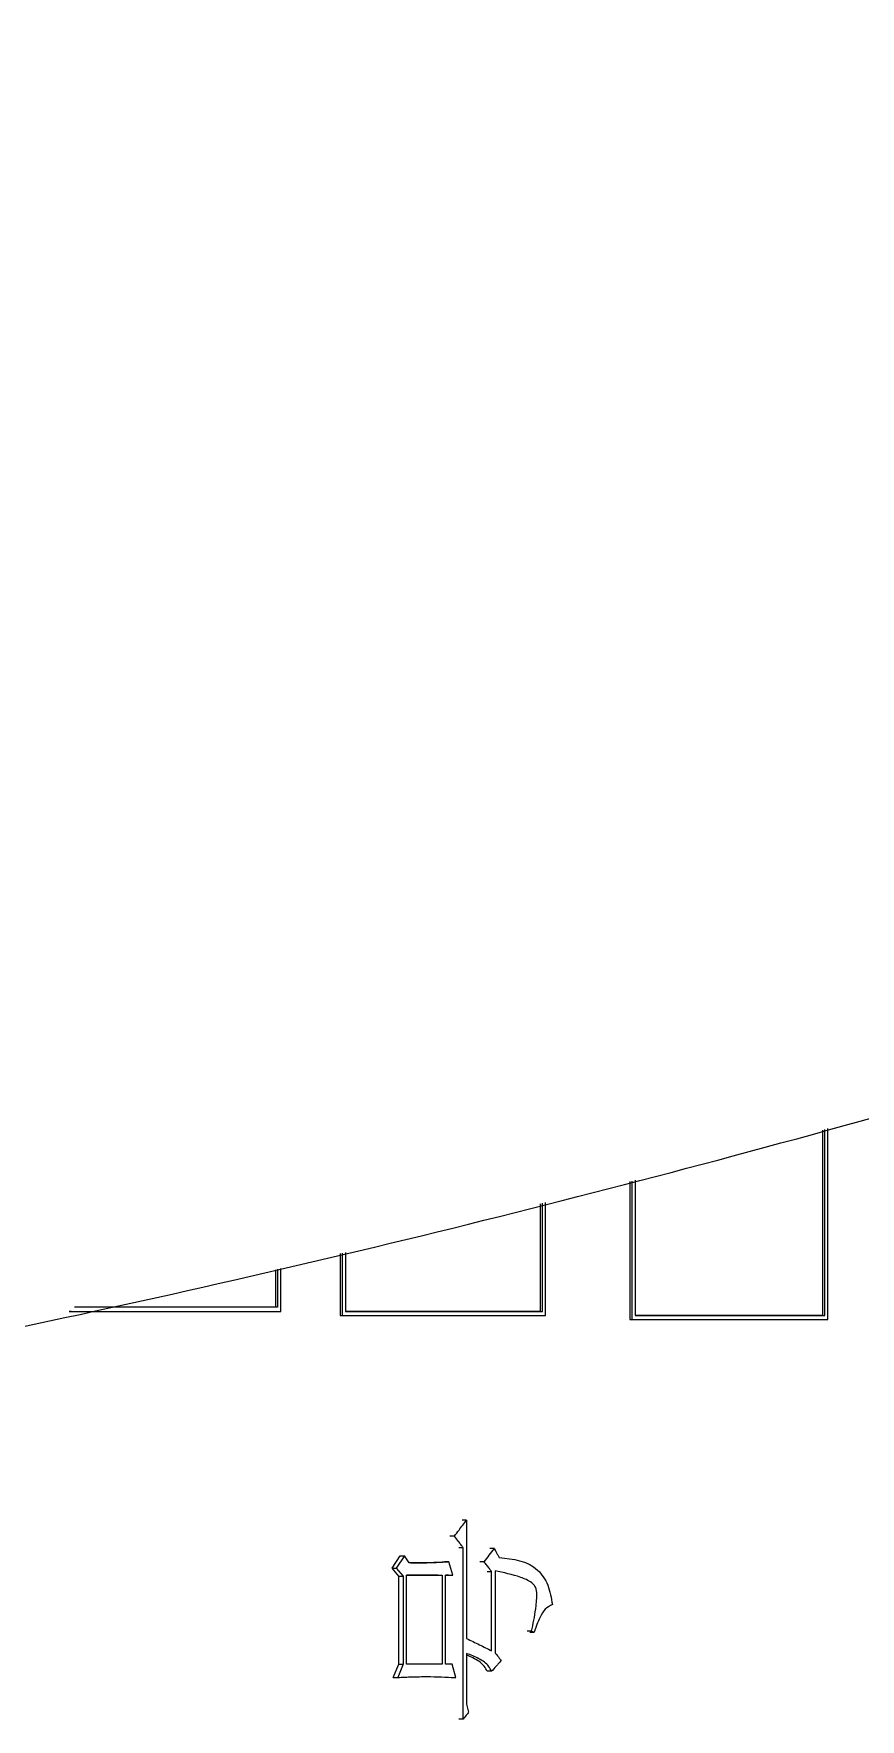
# Model space of a CAD drawing. Header units: millimetres. Extents: x 2642 to 4256, y 821 to 2003.
# Drawn here: x 3262.49 to 3272.55, y 1112.92 to 1133.43 of the extents above; entities that cross this region are included whole.
import ezdxf

# ---------------------------------------------------------------- set-up
doc = ezdxf.new("R2010")
doc.units = ezdxf.units.MM

msp = doc.modelspace()

# ---------------------------------------------------------------- linework, layer by layer
at = {"color": 7, "linetype": 'Continuous', "lineweight": 25}
for p, q in [((3272.088, 1120.091), (3272.088, 1117.836)), ((3272.117, 1117.836), (3272.117, 1120.1)), ((3272.154, 1117.786), (3272.154, 1120.11)), ((3269.743, 1119.465), (3269.743, 1117.786)), ((3269.77, 1119.472), (3269.77, 1117.786)), ((3269.808, 1119.481), (3269.808, 1117.836)), ((3268.653, 1119.194), (3268.653, 1117.886)), ((3268.681, 1117.886), (3268.681, 1119.201)), ((3268.718, 1117.836), (3268.718, 1119.21)), ((3266.218, 1118.588), (3266.218, 1117.836)), ((3266.243, 1118.595), (3266.243, 1117.836)), ((3266.282, 1118.604), (3266.282, 1117.886)), ((3265.429, 1118.392), (3265.429, 1117.936)), ((3265.455, 1118.399), (3265.455, 1117.936)), ((3265.494, 1117.886), (3265.494, 1118.408)), ((3265.455, 1117.936), (3265.429, 1117.936)), ((3262.921, 1117.886), (3265.468, 1117.886)), ((3262.945, 1117.886), (3262.921, 1117.886)), ((3265.468, 1117.886), (3265.494, 1117.886)), ((3266.218, 1117.836), (3266.657, 1117.836)), ((3266.218, 1117.836), (3266.243, 1117.836)), ((3266.859, 1117.836), (3268.691, 1117.836)), ((3268.653, 1117.886), (3268.681, 1117.886)), ((3268.691, 1117.836), (3268.718, 1117.836)), ((3269.743, 1117.786), (3272.125, 1117.786)), ((3269.743, 1117.786), (3269.77, 1117.786)), ((3272.088, 1117.836), (3272.117, 1117.836)), ((3272.125, 1117.786), (3272.154, 1117.786)), ((3267.757, 1115.345), (3267.703, 1115.345)), ((3267.757, 1115.345), (3267.757, 1113.906)), ((3267.608, 1115.15), (3267.554, 1115.15)), ((3266.849, 1114.761), (3266.949, 1114.912)), ((3267.001, 1114.912), (3266.901, 1114.761)), ((3266.949, 1114.912), (3267.001, 1114.912)), ((3267.059, 1114.826), (3267.001, 1114.912)), ((3267.541, 1114.836), (3267.488, 1114.836)), ((3267.591, 1114.674), (3267.541, 1114.836)), ((3267.715, 1115.009), (3267.662, 1115.009)), ((3267.715, 1112.922), (3267.715, 1115.009)), ((3267.971, 1114.836), (3267.918, 1114.836)), ((3268.095, 1114.999), (3268.041, 1114.999)), ((3266.849, 1114.761), (3266.901, 1114.761)), ((3266.932, 1114.663), (3266.849, 1114.761)), ((3266.901, 1114.761), (3266.985, 1114.663)), ((3266.932, 1114.663), (3266.985, 1114.663)), ((3266.932, 1113.592), (3266.932, 1114.663)), ((3266.985, 1114.663), (3266.985, 1113.592)), ((3267.026, 1113.592), (3267.026, 1114.674)), ((3267.026, 1114.674), (3267.458, 1114.674)), ((3267.405, 1114.674), (3267.026, 1114.674)), ((3267.405, 1114.674), (3267.458, 1114.674)), ((3267.458, 1114.674), (3267.458, 1113.592)), ((3267.5, 1113.592), (3267.5, 1114.674)), ((3267.5, 1114.674), (3267.591, 1114.674)), ((3267.538, 1114.674), (3267.5, 1114.674)), ((3267.538, 1114.674), (3267.591, 1114.674)), ((3268.062, 1114.717), (3268.008, 1114.717)), ((3268.062, 1113.755), (3268.062, 1114.717)), ((3268.103, 1114.728), (3268.103, 1113.733)), ((3268.547, 1113.993), (3268.493, 1113.993)), ((3268.526, 1113.982), (3268.58, 1113.982)), ((3268.547, 1113.993), (3268.58, 1113.982)), ((3267.757, 1113.722), (3267.757, 1113.106)), ((3266.865, 1113.43), (3266.932, 1113.592)), ((3266.865, 1113.43), (3266.918, 1113.43)), ((3266.985, 1113.592), (3266.918, 1113.43)), ((3266.932, 1113.592), (3266.985, 1113.592)), ((3267.458, 1113.592), (3267.026, 1113.592)), ((3267.583, 1113.592), (3267.5, 1113.592)), ((3267.571, 1113.43), (3267.624, 1113.43)), ((3267.624, 1113.43), (3267.583, 1113.592)), ((3268.062, 1113.506), (3268.008, 1113.506)), ((3267.757, 1113.106), (3267.781, 1113.008)), ((3267.715, 1112.922), (3267.662, 1112.922))]:
    msp.add_line(p, q, dxfattribs=at)
for points, knots in [([(3226.434, 1113.962), (3228.995, 1113.987), (3232.575, 1114.021), (3237.844, 1114.3), (3242.309, 1114.636), (3247.625, 1115.201), (3253.194, 1115.974), (3259.007, 1116.985), (3264.978, 1118.241), (3271.054, 1119.751), (3277.192, 1121.522), (3283.358, 1123.556), (3289.521, 1125.856), (3295.658, 1128.421), (3301.746, 1131.251), (3307.766, 1134.345), (3313.698, 1137.7), (3319.527, 1141.312), (3325.237, 1145.177), (3330.813, 1149.291), (3336.24, 1153.649), (3341.506, 1158.243), (3346.597, 1163.067), (3351.502, 1168.115), (3356.209, 1173.378), (3360.707, 1178.848), (3364.985, 1184.516), (3369.034, 1190.373), (3372.843, 1196.41), (3376.405, 1202.616), (3379.71, 1208.981), (3382.751, 1215.493), (3385.52, 1222.142), (3388.01, 1228.917), (3390.216, 1235.804), (3392.131, 1242.793), (3393.749, 1249.871), (3395.067, 1257.025), (3396.08, 1264.241), (3396.784, 1271.509), (3397.177, 1278.813), (3397.256, 1286.141), (3397.019, 1293.479), (3396.465, 1300.813), (3395.593, 1308.131), (3394.402, 1315.418), (3392.894, 1322.661), (3391.069, 1329.845), (3388.929, 1336.958), (3386.475, 1343.986), (3383.71, 1350.914), (3380.637, 1357.731), (3377.26, 1364.421), (3373.583, 1370.973), (3369.609, 1377.373), (3365.344, 1383.609), (3360.793, 1389.667), (3355.961, 1395.535), (3350.854, 1401.201), (3345.477, 1406.654), (3340.03, 1411.701), (3334.557, 1416.354), (3329.099, 1420.623), (3323.474, 1424.666), (3317.692, 1428.474), (3311.765, 1432.042), (3305.703, 1435.364), (3299.517, 1438.434), (3293.22, 1441.248), (3286.826, 1443.8), (3280.351, 1446.086), (3273.814, 1448.102), (3267.239, 1449.845), (3260.666, 1451.309), (3254.172, 1452.491), (3247.882, 1453.388), (3242.359, 1453.972), (3237.476, 1454.339), (3232.652, 1454.579), (3226.677, 1454.696), (3221.161, 1454.586), (3215.891, 1454.314), (3211.427, 1453.976), (3206.111, 1453.411), (3200.542, 1452.638), (3194.729, 1451.628), (3188.757, 1450.372), (3182.681, 1448.861), (3176.543, 1447.091), (3170.378, 1445.056), (3164.215, 1442.757), (3158.078, 1440.192), (3151.99, 1437.361), (3145.97, 1434.268), (3140.037, 1430.913), (3134.208, 1427.301), (3128.498, 1423.435), (3122.923, 1419.321), (3117.496, 1414.964), (3112.23, 1410.37), (3107.139, 1405.545), (3102.234, 1400.497), (3097.527, 1395.235), (3093.029, 1389.765), (3088.751, 1384.096), (3084.702, 1378.239), (3080.893, 1372.202), (3077.331, 1365.997), (3074.026, 1359.632), (3070.983, 1353.12), (3068.221, 1346.468), (3065.884, 1340.186), (3064.606, 1336.081), (3064.042, 1334.273)], [0, 0, 0, 0, 0.0102074, 0.014274, 0.021037, 0.0280561, 0.0355867, 0.0434511, 0.0515783, 0.0599113, 0.0684099, 0.0770439, 0.085791, 0.0946336, 0.1035582, 0.112554, 0.1216124, 0.1307262, 0.1398897, 0.1490979, 0.1583469, 0.1676331, 0.1769537, 0.1863062, 0.1956884, 0.2050985, 0.2145348, 0.2239961, 0.233481, 0.2429885, 0.2525178, 0.262068, 0.2716385, 0.2812287, 0.2908382, 0.3004664, 0.3101132, 0.3197782, 0.3294613, 0.3391624, 0.3488814, 0.3586183, 0.3683733, 0.3781464, 0.387938, 0.3977483, 0.4075776, 0.4174265, 0.4272956, 0.4371854, 0.4470968, 0.4570307, 0.4669882, 0.4769704, 0.486979, 0.4970156, 0.5070822, 0.5171812, 0.5273154, 0.5374882, 0.5477037, 0.5569145, 0.5661226, 0.5753266, 0.5845258, 0.5937191, 0.6029052, 0.6120821, 0.6212471, 0.6303962, 0.6395236, 0.6486197, 0.6576679, 0.6666375, 0.6754633, 0.6839789, 0.6919633, 0.6976055, 0.7035012, 0.7112199, 0.7214273, 0.7254939, 0.7322569, 0.739276, 0.7468066, 0.754671, 0.7627982, 0.7711312, 0.7796298, 0.7882638, 0.7970109, 0.8058535, 0.8147781, 0.8237739, 0.8328323, 0.8419461, 0.8511096, 0.8603178, 0.8695668, 0.878853, 0.8881736, 0.8975261, 0.9069083, 0.9163184, 0.9257547, 0.935216, 0.9447009, 0.9542084, 0.9637377, 0.9732879, 0.9828584, 0.9924486, 1, 1, 1, 1]), ([(3265.455, 1117.936), (3265.202, 1117.936), (3264.696, 1117.936), (3263.874, 1117.936), (3263.301, 1117.936), (3262.985, 1117.936)], [0, 0, 0, 0, 0.3096666, 0.6193332, 1, 1, 1, 1]), ([(3265.429, 1117.936), (3265.225, 1117.936), (3264.818, 1117.936), (3264.005, 1117.936), (3263.391, 1117.936), (3262.985, 1117.936)], [0, 0, 0, 0, 0.252458, 0.504916, 1, 1, 1, 1]), ([(3262.945, 1117.886), (3263.202, 1117.886), (3263.716, 1117.886), (3264.567, 1117.886), (3265.157, 1117.886), (3265.494, 1117.886)], [0, 0, 0, 0, 0.300085, 0.60017, 1, 1, 1, 1]), ([(3266.243, 1117.836), (3266.493, 1117.836), (3266.993, 1117.836), (3267.82, 1117.836), (3268.392, 1117.836), (3268.718, 1117.836)], [0, 0, 0, 0, 0.300085, 0.60017, 1, 1, 1, 1]), ([(3266.282, 1117.886), (3266.532, 1117.886), (3267.032, 1117.886), (3267.832, 1117.886), (3268.379, 1117.886), (3268.681, 1117.886)], [0, 0, 0, 0, 0.309667, 0.619333, 1, 1, 1, 1]), ([(3268.653, 1117.886), (3268.455, 1117.886), (3268.06, 1117.886), (3267.272, 1117.886), (3266.676, 1117.886), (3266.282, 1117.886)], [0, 0, 0, 0, 0.252756, 0.505512, 1, 1, 1, 1]), ([(3269.77, 1117.786), (3270.011, 1117.786), (3270.493, 1117.786), (3271.289, 1117.786), (3271.839, 1117.786), (3272.154, 1117.786)], [0, 0, 0, 0, 0.300085, 0.60017, 1, 1, 1, 1]), ([(3269.808, 1117.836), (3270.049, 1117.836), (3270.531, 1117.836), (3271.301, 1117.836), (3271.827, 1117.836), (3272.117, 1117.836)], [0, 0, 0, 0, 0.30968, 0.61936, 1, 1, 1, 1]), ([(3272.088, 1117.836), (3271.898, 1117.836), (3271.517, 1117.836), (3270.76, 1117.836), (3270.187, 1117.836), (3269.808, 1117.836)], [0, 0, 0, 0, 0.253112, 0.506224, 1, 1, 1, 1]), ([(3267.608, 1115.15), (3267.627, 1115.175), (3267.661, 1115.22), (3267.711, 1115.285), (3267.741, 1115.325), (3267.757, 1115.345)], [0, 0, 0, 0, 0.384573, 0.692287, 1, 1, 1, 1]), ([(3267.715, 1115.009), (3267.706, 1115.022), (3267.687, 1115.047), (3267.651, 1115.094), (3267.624, 1115.128), (3267.608, 1115.15)], [0, 0, 0, 0, 0.2662451, 0.5324905, 1, 1, 1, 1]), ([(3267.541, 1114.836), (3267.537, 1114.836), (3267.529, 1114.836), (3267.518, 1114.835), (3267.506, 1114.834), (3267.494, 1114.834), (3267.482, 1114.833), (3267.47, 1114.832), (3267.46, 1114.832), (3267.45, 1114.831), (3267.44, 1114.831), (3267.428, 1114.83), (3267.412, 1114.83), (3267.397, 1114.829), (3267.381, 1114.829), (3267.369, 1114.828), (3267.353, 1114.828), (3267.337, 1114.827), (3267.321, 1114.827), (3267.309, 1114.827), (3267.293, 1114.826), (3267.277, 1114.826), (3267.261, 1114.826), (3267.246, 1114.826), (3267.23, 1114.826), (3267.214, 1114.826), (3267.202, 1114.825), (3267.19, 1114.825), (3267.178, 1114.825), (3267.168, 1114.825), (3267.16, 1114.825), (3267.152, 1114.825), (3267.144, 1114.825), (3267.136, 1114.825), (3267.13, 1114.825), (3267.124, 1114.825), (3267.116, 1114.825), (3267.108, 1114.825), (3267.1, 1114.825), (3267.092, 1114.825), (3267.084, 1114.825), (3267.076, 1114.825), (3267.069, 1114.825), (3267.063, 1114.826), (3267.059, 1114.826)], [0, 0, 0, 0, 0.024742, 0.049483, 0.074225, 0.098967, 0.123709, 0.14845, 0.173192, 0.185563, 0.210305, 0.235047, 0.259788, 0.309272, 0.334014, 0.358756, 0.383497, 0.432981, 0.457723, 0.482464, 0.507206, 0.55669, 0.581431, 0.606173, 0.655657, 0.680399, 0.70514, 0.729882, 0.754624, 0.779366, 0.791736, 0.804107, 0.828849, 0.84122, 0.853591, 0.865962, 0.878333, 0.903074, 0.915445, 0.927816, 0.952558, 0.964929, 0.9773, 1, 1, 1, 1]), ([(3267.077, 1114.825), (3267.086, 1114.825), (3267.158, 1114.825), (3267.296, 1114.827), (3267.424, 1114.833), (3267.488, 1114.836)], [0, 0, 0, 0, 0.061457, 0.530599, 1, 1, 1, 1]), ([(3267.971, 1114.836), (3267.992, 1114.863), (3268.033, 1114.917), (3268.074, 1114.972), (3268.095, 1114.999)], [0, 0, 0, 0, 0.499999, 1, 1, 1, 1]), ([(3268.062, 1114.717), (3268.053, 1114.73), (3268.033, 1114.756), (3268.002, 1114.796), (3267.982, 1114.823), (3267.971, 1114.836)], [0, 0, 0, 0, 0.3146533, 0.657326, 1, 1, 1, 1]), ([(3268.095, 1114.999), (3268.103, 1114.985), (3268.116, 1114.959), (3268.135, 1114.923), (3268.147, 1114.901), (3268.153, 1114.89)], [0, 0, 0, 0, 0.39043, 0.695215, 1, 1, 1, 1]), ([(3268.153, 1114.89), (3268.323, 1114.872), (3268.563, 1114.847), (3268.761, 1114.558), (3268.788, 1114.398), (3268.801, 1114.317)], [0, 0, 0, 0, 0.544628, 0.767125, 1, 1, 1, 1]), ([(3268.547, 1113.993), (3268.567, 1114.083), (3268.59, 1114.192), (3268.607, 1114.335), (3268.614, 1114.416), (3268.611, 1114.496), (3268.584, 1114.553), (3268.523, 1114.608), (3268.361, 1114.674), (3268.208, 1114.706), (3268.103, 1114.728)], [0, 0, 0, 0, 0.237785, 0.287938, 0.366632, 0.446055, 0.486951, 0.527634, 0.676721, 1, 1, 1, 1]), ([(3268.801, 1114.317), (3268.77, 1114.301), (3268.707, 1114.269), (3268.636, 1114.142), (3268.602, 1114.043), (3268.58, 1113.982)], [0, 0, 0, 0, 0.2675988, 0.548584, 1, 1, 1, 1]), ([(3267.757, 1113.906), (3267.783, 1113.893), (3267.835, 1113.867), (3267.937, 1113.817), (3268.013, 1113.779), (3268.062, 1113.755)], [0, 0, 0, 0, 0.257226, 0.514452, 1, 1, 1, 1]), ([(3268.062, 1113.506), (3268.051, 1113.527), (3268.028, 1113.57), (3267.972, 1113.621), (3267.906, 1113.66), (3267.832, 1113.695), (3267.782, 1113.713), (3267.757, 1113.722)], [0, 0, 0, 0, 0.176065, 0.348002, 0.566634, 0.783694, 1, 1, 1, 1]), ([(3268.008, 1113.506), (3267.997, 1113.527), (3267.974, 1113.57), (3267.919, 1113.621), (3267.852, 1113.66), (3267.796, 1113.687), (3267.764, 1113.699), (3267.757, 1113.702)], [0, 0, 0, 0, 0.208214, 0.411477, 0.669881, 0.9264, 1, 1, 1, 1]), ([(3268.177, 1113.636), (3268.167, 1113.624), (3268.147, 1113.601), (3268.108, 1113.558), (3268.08, 1113.526), (3268.062, 1113.506)], [0, 0, 0, 0, 0.2674634, 0.534927, 1, 1, 1, 1]), ([(3268.103, 1113.733), (3268.113, 1113.72), (3268.13, 1113.698), (3268.155, 1113.666), (3268.17, 1113.646), (3268.177, 1113.636)], [0, 0, 0, 0, 0.384577, 0.692287, 1, 1, 1, 1]), ([(3266.918, 1113.43), (3266.977, 1113.433), (3267.096, 1113.439), (3267.332, 1113.443), (3267.508, 1113.435), (3267.624, 1113.43)], [0, 0, 0, 0, 0.2520851, 0.5041975, 1, 1, 1, 1]), ([(3267.781, 1113.008), (3267.772, 1112.996), (3267.756, 1112.975), (3267.734, 1112.946), (3267.721, 1112.93), (3267.715, 1112.922)], [0, 0, 0, 0, 0.4283604, 0.7141802, 1, 1, 1, 1])]:
    msp.add_open_spline(points, degree=3, knots=knots, dxfattribs=at)

doc.saveas('drawing.dxf')
